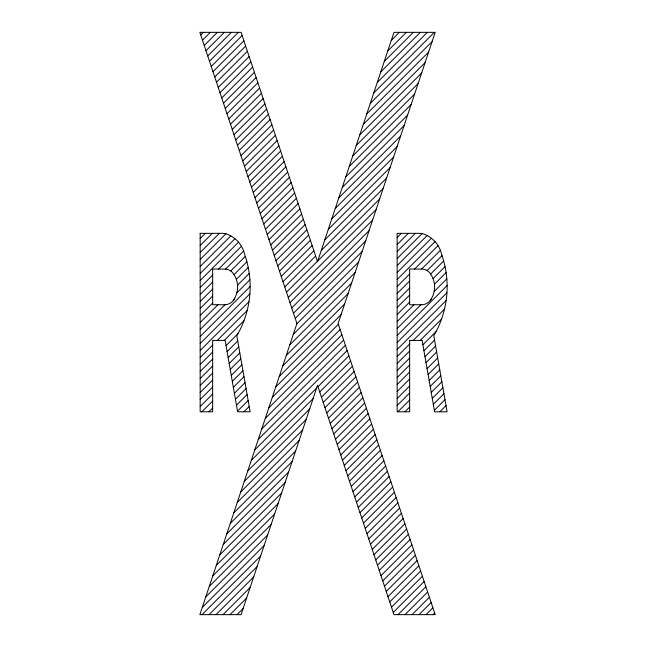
<?xml version="1.0" encoding="UTF-8"?>
<svg xmlns="http://www.w3.org/2000/svg" width="647" height="647" viewBox="0 0 647 647"><rect width="100%" height="100%" fill="white"/><g stroke="black" fill="none" stroke-linecap="round" stroke-linejoin="round"><path stroke-width="0.97" d="M200.74 34.954L203.344 32.35M202.487 40.203L210.34 32.35M204.242 45.452L217.343 32.35M205.989 50.701L224.339 32.35M207.736 55.957L231.343 32.35M209.491 61.206L238.339 32.35M211.237 66.455L242.148 35.545M212.992 71.704L243.895 40.793M214.739 76.953L245.65 46.042M216.486 82.201L247.397 51.299M218.241 87.45L249.144 56.548M219.988 92.699L250.899 61.797M221.735 97.956L252.645 67.045M223.49 103.205L254.392 72.294M225.237 108.453L256.147 77.543M226.992 113.702L257.894 82.792M228.739 118.951L259.649 88.041M230.486 124.2L261.396 93.297M232.241 129.449L263.143 98.546M233.988 134.697L264.898 103.795M235.734 139.954L266.645 109.044M237.489 145.203L268.392 114.293M239.236 150.452L270.147 119.541M240.991 155.701L271.894 124.79M242.738 160.949L273.649 130.039M244.485 166.198L275.396 135.296M246.24 171.447L277.142 140.545M247.987 176.696L278.897 145.793M249.734 181.944L280.644 151.042M391.289 40.397L399.336 32.35M200.166 238.517L205.317 233.365M251.489 187.201L282.391 156.291M387.788 50.895L406.332 32.35M200.166 245.52L212.321 233.365M253.236 192.45L284.146 161.54M384.286 61.4L413.336 32.35M200.166 252.516L219.317 233.365M254.991 197.699L285.893 166.789M380.792 71.898L420.332 32.35M200.166 259.52L225.892 233.785M256.738 202.948L287.648 172.037M377.29 82.395L427.335 32.35M200.166 266.515L230.801 235.88M258.485 208.197L289.395 177.294M373.788 92.893L434.331 32.35M200.166 273.519L234.974 238.711M260.24 213.445L291.142 182.543M370.286 103.391L432.107 41.578M200.166 280.515L238.525 242.164M261.986 218.694L292.897 187.792M366.792 113.896L428.605 52.084M200.166 287.519L212.661 275.024M218.629 269.055L241.444 246.24M263.733 223.943L294.644 193.041M363.29 124.394L425.103 62.581M200.166 294.514L212.661 282.027M225.601 269.079L243.684 250.996M265.488 229.2L296.391 198.289M359.789 134.891L421.601 73.079M200.166 301.518L212.661 289.023M230.728 270.956L245.294 256.382M267.235 234.449L298.146 203.538M356.287 145.389L418.108 83.576M200.166 308.514L212.661 296.027M234.044 274.643L246.903 261.784M268.99 239.697L299.893 208.787M352.793 155.895L414.606 94.082M200.166 315.518L212.661 303.022M236.333 279.35L248.23 267.454M270.737 244.946L301.639 214.036M349.291 166.392L411.104 104.579M200.166 322.513L217.942 304.737M237.554 285.125L249.249 273.438M272.484 250.195L303.394 219.293M345.789 176.89L407.602 115.077M200.166 329.517L224.946 304.737M236.875 292.808L249.904 279.771M274.239 255.444L305.141 224.541M342.287 187.387L404.108 125.575M200.166 336.513L250.154 286.532M275.986 260.692L306.896 229.79M338.793 197.893L400.606 136.08M200.166 343.517L249.888 293.795M277.733 265.941L308.643 235.039M335.292 208.391L397.104 146.578M200.166 350.512L248.982 301.704M279.488 271.198L310.39 240.288M331.79 218.888L393.602 157.075M200.166 357.516L212.661 345.021M217.255 340.419L247.17 310.511M281.235 276.447L312.145 245.537M328.288 229.386L390.109 167.573M200.166 364.512L212.661 352.025M224.258 340.419L243.976 320.71M282.982 281.696L313.892 250.785M324.794 239.891L386.607 178.079M200.166 371.515L212.661 359.02M226.054 345.627L237.942 333.739M284.737 286.945L315.639 256.034M321.292 250.389L383.105 188.576M200.166 378.511L212.661 366.024M227.097 351.58L237.732 340.953M286.484 292.193L317.394 261.283M317.79 260.887L379.603 199.074M200.166 385.515L212.653 373.02M228.14 357.54L238.767 346.905M288.238 297.442L376.109 209.571M200.166 392.511L212.653 380.024M229.184 363.493L239.811 352.866M289.985 302.691L372.607 220.077M200.166 399.514L212.653 387.019M230.227 369.453L240.854 358.826M291.732 307.94L369.105 230.575M200.166 406.51L212.653 394.023M231.27 375.406L241.897 364.779M293.487 313.197L365.604 241.072M201.888 411.791L212.653 401.019M232.313 381.366L242.94 370.739M295.234 318.445L362.11 251.57M208.884 411.791L212.653 408.022M233.357 387.327L243.984 376.691M296.795 323.888L358.608 262.075M234.4 393.279L245.027 382.652M293.293 334.386L355.106 272.573M235.443 399.239L246.07 388.612M289.791 344.883L351.604 283.071M397.153 237.53L401.31 233.365M236.478 405.192L247.114 394.565M286.289 355.381L348.11 293.568M397.153 244.526L408.314 233.365M237.522 411.152L248.157 400.525M282.796 365.887L344.608 304.066M397.153 251.529L415.309 233.365M243.887 411.791L249.2 406.478M279.294 376.384L341.106 314.571M397.153 258.525L422.022 233.656M275.792 386.882L338.389 324.284M397.153 265.529L427.141 235.532M272.29 397.379L340.144 329.533M397.153 272.524L431.403 238.266M268.796 407.885L341.891 334.782M397.153 279.528L435.043 241.638M265.294 418.383L343.638 340.031M397.153 286.524L409.64 274.037M414.622 269.055L438.051 245.625M261.792 428.88L345.393 345.28M397.153 293.528L409.64 281.033M421.626 269.055L440.397 250.284M258.29 439.378L347.14 350.537M397.153 300.523L409.64 288.036M427.117 270.559L442.03 255.646M254.797 449.883L316.609 388.063M317.984 386.688L348.895 355.785M397.153 307.527L409.64 295.032M430.635 274.045L443.672 261M251.295 460.381L313.108 398.568M319.731 391.936L350.642 361.034M397.153 314.523L409.64 302.036M433.045 278.631L445.039 266.637M247.793 470.879L309.606 409.066M321.486 397.193L352.389 366.283M397.153 321.527L413.934 304.737M434.444 284.227L446.106 272.573M244.291 481.376L306.112 419.563M323.233 402.442L354.144 371.532M397.153 328.522L420.938 304.737M434.153 291.522L446.818 278.857M240.797 491.882L302.61 430.061M324.98 407.691L355.89 376.78M397.153 335.526L447.126 285.545M237.295 502.379L299.108 440.567M326.735 412.94L357.637 382.029M397.153 342.522L446.948 292.727M233.793 512.877L295.606 451.064M328.482 418.188L359.392 387.278M397.153 349.526L446.139 300.54M230.292 523.374L292.112 461.562M330.237 423.437L361.139 392.535M397.153 356.521L409.64 344.034M413.247 340.419L444.481 309.193M226.798 533.88L288.611 472.059M331.984 428.686L362.894 397.784M397.153 363.525L409.64 351.03M420.251 340.419L441.529 319.149M223.296 544.378L285.109 482.565M333.731 433.935L364.641 403.032M397.153 370.521L409.64 358.034M422.895 344.778L436.086 331.587M219.794 554.875L281.607 493.063M335.486 439.192L366.388 408.281M397.153 377.524L409.64 365.029M423.931 350.739L434.566 340.112M216.292 565.373L278.113 503.56M337.233 444.44L368.143 413.53M397.153 384.52L409.64 372.033M424.974 356.691L435.609 346.064M212.798 575.879L274.611 514.058M338.979 449.689L369.89 418.779M397.153 391.524L409.64 379.029M426.017 362.652L436.652 352.025M209.296 586.376L271.109 524.563M340.734 454.938L371.637 424.028M397.153 398.52L409.64 386.033M427.06 368.612L437.687 357.977M205.795 596.874L267.607 535.061M342.481 460.187L373.392 429.276M397.153 405.523L409.64 393.028M428.104 374.564L438.731 363.938M202.293 607.371L264.113 545.558M344.236 465.436L375.139 434.533M397.881 411.791L409.64 400.032M429.147 380.525L439.774 369.898M202.018 614.65L260.612 556.056M345.983 470.684L376.894 439.782M404.876 411.791L409.64 407.028M430.19 386.477L440.817 375.85M209.021 614.65L257.11 566.562M347.73 475.933L378.641 445.031M431.234 392.438L441.861 381.811M216.017 614.65L253.608 577.059M349.485 481.19L380.387 450.28M432.277 398.398L442.904 387.763M223.021 614.65L250.114 587.557M351.232 486.439L382.142 455.528M433.32 404.351L443.947 393.724M230.017 614.65L246.612 598.054M352.979 491.688L383.889 460.777M434.363 410.311L444.99 399.676M237.02 614.65L243.11 608.56M354.734 496.936L385.636 466.026M439.879 411.791L446.034 405.637M356.481 502.185L387.391 471.275M358.236 507.434L389.138 476.532M359.983 512.683L390.893 481.78M361.73 517.932L392.64 487.029M363.485 523.188L394.387 492.278M365.231 528.437L396.142 497.527M366.978 533.686L397.889 502.776M368.733 538.935L399.636 508.024M370.48 544.184L401.391 513.273M372.235 549.432L403.138 518.53M373.982 554.681L404.893 523.779M375.729 559.93L406.639 529.028M377.484 565.187L408.386 534.276M379.231 570.436L410.141 539.525M380.978 575.684L411.888 544.774M382.733 580.933L413.635 550.023M384.48 586.182L415.39 555.272M386.235 591.431L417.137 560.528M387.982 596.68L418.892 565.777M389.729 601.928L420.639 571.026M391.484 607.185L422.386 576.275M393.23 612.434L424.141 581.524M398.01 614.65L425.888 586.772M405.014 614.65L427.635 592.021M412.01 614.65L429.39 597.27M419.013 614.65L431.137 602.527M426.009 614.65L432.892 607.776M433.013 614.65L434.638 613.024M234.715 298.364A11.266 11.266 0 0 1 225.148 304.737L212.661 304.737L212.661 269.055L225.148 269.055A10.498 10.498 0 0 1 232.718 272.767A22.977 22.977 0 0 1 233.227 300.483M431.695 298.364A11.266 11.266 0 0 1 422.127 304.737L409.64 304.737L409.64 269.055L422.127 269.055A10.498 10.498 0 0 1 429.697 272.767A22.977 22.977 0 0 1 430.215 300.483M200.166 233.365L200.166 411.791L212.653 411.791L212.661 340.419L225.148 340.419L237.635 411.791L250.13 411.791L236.81 335.712A96.848 96.848 0 0 0 244.768 254.821A28.266 28.266 0 0 0 226.183 233.834A49.334 49.334 0 0 0 222.269 233.324L200.166 233.365M409.64 340.419L409.64 411.791L397.153 411.791L397.153 233.365L419.256 233.324A49.334 49.334 0 0 1 423.17 233.834A28.266 28.266 0 0 1 441.747 254.821A96.848 96.848 0 0 1 433.797 335.712L447.109 411.791L434.622 411.791L422.127 340.419L409.64 340.419M296.924 323.5L199.874 614.65L241.08 614.65L317.523 385.313L393.974 614.65L435.18 614.65L338.13 323.5L435.18 32.35L393.974 32.35L317.523 261.687L241.08 32.35L199.874 32.35L296.924 323.5"/></g></svg>
